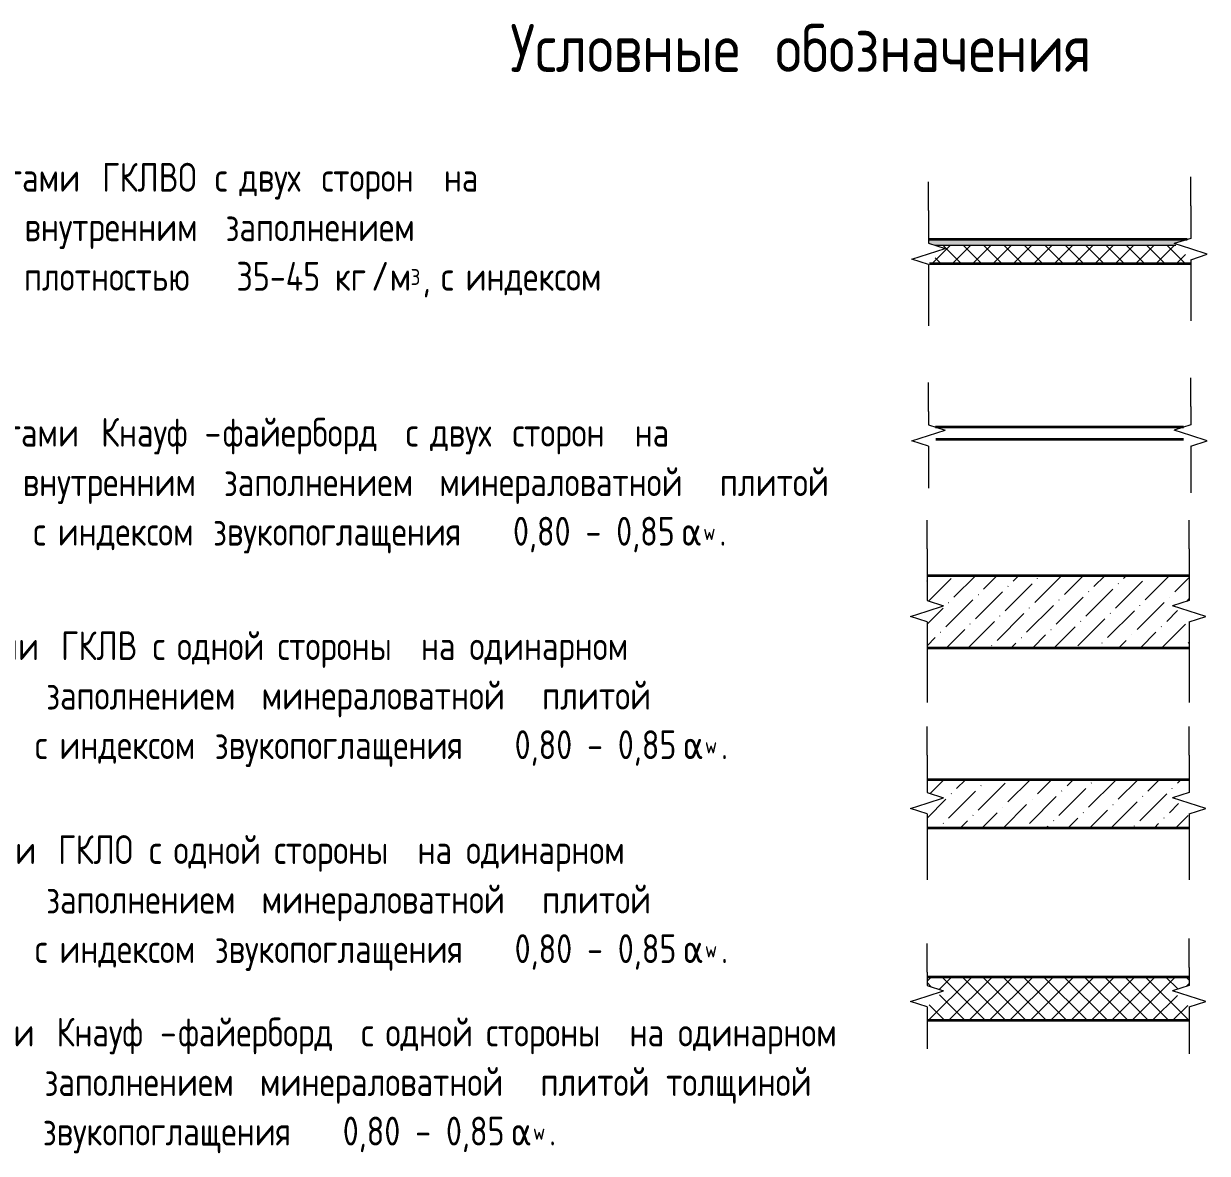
# Model space of a CAD drawing. Header units: millimetres. Extents: x -60946 to 138510, y -262288 to 24501.
# Drawn here: x 76720 to 81654, y -94859 to -90151 of the extents above; entities that cross this region are included whole.
import ezdxf

# ---------------------------------------------------------------- set-up
doc = ezdxf.new("R2010")
doc.units = ezdxf.units.MM
for name, color, linetype, lineweight in [('Аннотация', 7, 'Continuous', 20), ('Стены разрез', 7, 'Continuous', 35), ('Стены штриховка', 7, 'Continuous', 9), ('Узлы', 7, 'Continuous', 18)]:
    doc.layers.add(name, color=color, linetype=linetype, lineweight=lineweight)
doc.styles.add('GOST Common_3', font='', dxfattribs={"width": 0.9, "height": 200})
doc.styles.add('GOST Common_5', font='', dxfattribs={"width": 0.85, "height": 250})
doc.styles.add('GOST Common_6', font='', dxfattribs={"width": 0.9, "height": 140})
doc.styles.add('GOST Common_7', font='', dxfattribs={"width": 0.9, "height": 120})
doc.styles.get('GOST Common_3').set_extended_font_data('GOST Common')
doc.styles.get('GOST Common_5').set_extended_font_data('GOST Common')
doc.styles.get('GOST Common_6').set_extended_font_data('GOST Common')
doc.styles.get('GOST Common_7').set_extended_font_data('GOST Common')
pattern_1 = [(45, (0, 0), (-42.4264, 42.4264), []), (135, (0, 0), (-42.4264, -42.4264), [])]
pattern_2 = [(45, (0, 0), (33.67596, 123.47852), [158.75, -31.75, 1.341, -30.409])]

# ---------------------------------------------------------------- blocks, each defined once
blk = doc.blocks.new('Family - ___-2739931-УО кладочный 2-3 эт')
at = {"layer": 'Стены разрез'}
for p, q in [((10376.7, 6117), (9342.9, 6117)), ((9343.9, 6067), (10375.6, 6067))]:
    blk.add_line(p, q, dxfattribs=at)
blk = doc.blocks.new('Family - ___-2739956-УО кладочный 2-3 эт')
at = {"layer": 'Стены разрез', "lineweight": 20, "true_color": 0x808040}
blk.add_hatch(color=57, dxfattribs=at).paths.add_polyline_path([(9419.4, 6874.1), (10344.7, 6874.1), (10337, 6881.6), (10392.1, 6899.1), (9313.3, 6899.1), (9313.3, 6883.6), (9343.2, 6874.1), (9382.6, 6874.1)])
at = {"layer": 'Стены разрез', "lineweight": 9, "true_color": 0x808040}
h = blk.add_hatch(dxfattribs=at)
h.set_pattern_fill('FP_10', color=57, style=0, pattern_type=2)
h.set_pattern_definition(pattern_1)
h.paths.add_polyline_path([(9318, 6799.1), (10406.3, 6799.1), (10406.3, 6814.6), (10344.7, 6874.1), (9343.2, 6874.1), (9382.6, 6861.6), (9336.6, 6817.1)])
at = {"layer": 'Стены разрез'}
for p, q in [((10392.1, 6899.1), (9313.3, 6899.1)), ((9318, 6799.1), (10406.3, 6799.1))]:
    blk.add_line(p, q, dxfattribs=at)
at = {"layer": 'Стены штриховка'}
blk.add_line((10344.7, 6874.1), (9343.2, 6874.1), dxfattribs=at)
blk = doc.blocks.new('Family - ___-2739996-УО кладочный 2-3 эт')
at = {"layer": 'Стены разрез', "lineweight": 9}
h = blk.add_hatch(dxfattribs=at)
h.set_pattern_fill('FP_12', color=256, style=0, pattern_type=2)
h.set_pattern_definition(pattern_2)
h.paths.add_polyline_path([(9307.3, 5197.1), (10400.3, 5197.1), (10400.3, 5304.5), (10331, 5371.6), (10400.3, 5393.6), (10400.3, 5497.1), (9307.3, 5497.1), (9307.3, 5393.6), (9376.6, 5371.6), (9307.3, 5304.5)])
at = {"layer": 'Стены разрез'}
for p, q in [((10400.3, 5497.1), (9307.3, 5497.1)), ((9307.3, 5197.1), (10400.3, 5197.1))]:
    blk.add_line(p, q, dxfattribs=at)
blk = doc.blocks.new('Family - ___-2740001-УО кладочный 2-3 эт')
at = {"layer": 'Стены разрез', "lineweight": 9}
h = blk.add_hatch(dxfattribs=at)
h.set_pattern_fill('FP_12', color=256, style=0, pattern_type=2)
h.set_pattern_definition(pattern_2)
h.paths.add_polyline_path([(10400.3, 4447.1), (10400.3, 4504.5), (10331, 4571.6), (10400.3, 4593.6), (10400.3, 4647.1), (9307.3, 4647.1), (9307.3, 4593.6), (9376.6, 4571.6), (9307.3, 4504.5), (9307.3, 4447.1), (10331, 4447.1)])
at = {"layer": 'Стены разрез'}
for p, q in [((10400.3, 4647.1), (9307.3, 4647.1)), ((9307.3, 4447.1), (10400.3, 4447.1))]:
    blk.add_line(p, q, dxfattribs=at)
blk = doc.blocks.new('Family - ___-2740003-УО кладочный 2-3 эт')
at = {"layer": 'Стены разрез', "lineweight": 9}
h = blk.add_hatch(dxfattribs=at)
h.set_pattern_fill('FP_10', color=256, style=0, pattern_type=2)
h.set_pattern_definition(pattern_1)
h.paths.add_polyline_path([(10400.3, 3644.4), (10400.3, 3699.9), (10331, 3767), (10400.3, 3789), (10400.3, 3824.4), (9307.3, 3824.4), (9307.3, 3789), (9376.6, 3767), (9307.3, 3699.9), (9307.3, 3644.4), (10331, 3644.4)])
at = {"layer": 'Стены разрез'}
for p, q in [((10400.3, 3824.4), (9307.3, 3824.4)), ((9307.3, 3644.4), (10400.3, 3644.4))]:
    blk.add_line(p, q, dxfattribs=at)
blk = doc.blocks.new('ADSK_Обрыв_Линия1 - По умолчанию-2621347-УО кладочный 2-3 эт')
at = {"layer": 'Узлы', "lineweight": 20}
for p, q in [((10406.3, 6202.4), (10406.3, 6126.4)), ((10406.3, 6037.3), (10406.3, 5962.4))]:
    blk.add_line(p, q, dxfattribs=at)
blk = doc.blocks.new('ADSK_Обрыв_Линия1 - По умолчанию-2621349-УО кладочный 2-3 эт')
at = {"layer": 'Узлы', "lineweight": 20}
for p, q in [((9313.3, 6182.4), (9313.3, 6126.4)), ((9313.3, 6037.3), (9313.3, 5982.4))]:
    blk.add_line(p, q, dxfattribs=at)
blk = doc.blocks.new('ADSK_Обрыв_Линия1 - По умолчанию-2621351-УО кладочный 2-3 эт')
at = {"layer": 'Узлы', "lineweight": 20}
for p, q in [((10406.3, 7039.6), (10406.3, 6903.6)), ((10406.3, 6814.6), (10406.3, 6679.6))]:
    blk.add_line(p, q, dxfattribs=at)
blk = doc.blocks.new('ADSK_Обрыв_Линия1 - По умолчанию-2621353-УО кладочный 2-3 эт')
at = {"layer": 'Узлы', "lineweight": 20}
for p, q in [((9313.3, 7019.6), (9313.3, 6883.6)), ((9313.3, 6794.6), (9313.3, 6659.6))]:
    blk.add_line(p, q, dxfattribs=at)
blk = doc.blocks.new('ADSK_Обрыв_Линия1 - По умолчанию-2621355-УО кладочный 2-3 эт')
at = {"layer": 'Узлы', "lineweight": 20}
for p, q in [((10400.3, 5609.6), (10400.3, 5393.6)), ((10400.3, 5304.5), (10400.3, 5089.6))]:
    blk.add_line(p, q, dxfattribs=at)
blk = doc.blocks.new('ADSK_Обрыв_Линия1 - По умолчанию-2621357-УО кладочный 2-3 эт')
at = {"layer": 'Узлы', "lineweight": 20}
for p, q in [((9307.3, 5609.6), (9307.3, 5393.6)), ((9307.3, 5304.5), (9307.3, 5089.6))]:
    blk.add_line(p, q, dxfattribs=at)
blk = doc.blocks.new('ADSK_Обрыв_Линия1 - По умолчанию-2621359-УО кладочный 2-3 эт')
at = {"layer": 'Узлы', "lineweight": 20}
for p, q in [((10400.3, 4749.6), (10400.3, 4593.6)), ((10400.3, 4504.5), (10400.3, 4349.6))]:
    blk.add_line(p, q, dxfattribs=at)
blk = doc.blocks.new('ADSK_Обрыв_Линия1 - По умолчанию-2621361-УО кладочный 2-3 эт')
at = {"layer": 'Узлы', "lineweight": 20}
for p, q in [((9307.3, 4749.6), (9307.3, 4593.6)), ((9307.3, 4504.5), (9307.3, 4349.6))]:
    blk.add_line(p, q, dxfattribs=at)

msp = doc.modelspace()

# ---------------------------------------------------------------- linework, layer by layer
at = {"layer": 'Аннотация'}
for p, q in [((80491.7451, -90929.3971), (80491.7451, -90809.3971)), ((81584.7251, -90909.3971), (81584.7251, -90789.3971)), ((80491.7451, -91065.3971), (80561.0272, -91087.3971)), ((80491.7451, -91065.3971), (80561.0272, -91087.3971)), ((81584.7251, -91045.3971), (81515.4431, -91067.3971)), ((81584.7251, -91045.3971), (81515.4431, -91067.3971)), ((81584.7251, -91089.3971), (81515.4431, -91067.3971)), ((80422.425, -91131.9206), (80491.7451, -91109.3971)), ((80422.425, -91131.9206), (80491.7451, -91109.3971)), ((80491.7451, -91109.3971), (80561.0272, -91087.3971)), ((81654.0452, -91111.9206), (81584.7251, -91089.3971)), ((81654.0452, -91111.9206), (81584.7251, -91089.3971)), ((81584.7251, -91134.4441), (81654.0452, -91111.9206)), ((81584.7251, -91134.4441), (81654.0452, -91111.9206)), ((80491.7451, -91154.4441), (80422.425, -91131.9206)), ((80491.7451, -91154.4441), (80422.425, -91131.9206)), ((81584.7251, -91269.3971), (81584.7251, -91389.3971)), ((80491.7451, -91289.3971), (80491.7451, -91409.3971)), ((80491.7451, -91766.6412), (80491.7451, -91646.6412)), ((81584.7251, -91746.6412), (81584.7251, -91626.6412)), ((80491.7451, -91822.6412), (80561.0272, -91844.6412)), ((80491.7451, -91822.6412), (80561.0272, -91844.6412)), ((80491.7451, -91866.6412), (80561.0272, -91844.6412)), ((81584.7251, -91822.6412), (81515.4431, -91844.6412)), ((81584.7251, -91822.6412), (81515.4431, -91844.6412)), ((81584.7251, -91866.6412), (81515.4431, -91844.6412)), ((80422.425, -91889.1647), (80491.7451, -91866.6412)), ((80422.425, -91889.1647), (80491.7451, -91866.6412)), ((80491.7451, -91911.6882), (80422.425, -91889.1647)), ((80491.7451, -91911.6882), (80422.425, -91889.1647)), ((81654.0452, -91889.1647), (81584.7251, -91866.6412)), ((81654.0452, -91889.1647), (81584.7251, -91866.6412)), ((81584.7251, -91911.6882), (81654.0452, -91889.1647)), ((81584.7251, -91911.6882), (81654.0452, -91889.1647)), ((80491.7451, -91966.6412), (80491.7451, -92086.6412)), ((81584.7251, -91986.6412), (81584.7251, -92106.6412)), ((80485.7319, -92339.4502), (80485.7319, -92219.4502)), ((81578.7119, -92339.4502), (81578.7119, -92219.4502)), ((80485.7319, -92555.4502), (80555.0139, -92577.4502)), ((80485.7319, -92555.4502), (80555.0139, -92577.4502)), ((81578.7119, -92555.4502), (81509.4298, -92577.4502)), ((81578.7119, -92555.4502), (81509.4298, -92577.4502)), ((80416.4118, -92621.9737), (80485.7319, -92599.4502)), ((80416.4118, -92621.9737), (80485.7319, -92599.4502)), ((80485.7319, -92599.4502), (80555.0139, -92577.4502)), ((81578.7119, -92599.4502), (81509.4298, -92577.4502)), ((81648.032, -92621.9737), (81578.7119, -92599.4502)), ((81648.032, -92621.9737), (81578.7119, -92599.4502)), ((80485.7319, -92644.4971), (80416.4118, -92621.9737)), ((80485.7319, -92644.4971), (80416.4118, -92621.9737)), ((81578.7119, -92644.4971), (81648.032, -92621.9737)), ((81578.7119, -92644.4971), (81648.032, -92621.9737)), ((80485.7319, -92859.4502), (80485.7319, -92979.4502)), ((81578.7119, -92859.4502), (81578.7119, -92979.4502)), ((80485.7319, -93199.4502), (80485.7319, -93079.4502)), ((81578.7119, -93199.4502), (81578.7119, -93079.4502)), ((80485.7319, -93355.4502), (80555.0139, -93377.4502)), ((80485.7319, -93355.4502), (80555.0139, -93377.4502)), ((80485.7319, -93399.4502), (80555.0139, -93377.4502)), ((81578.7119, -93355.4502), (81509.4298, -93377.4502)), ((81578.7119, -93355.4502), (81509.4298, -93377.4502)), ((81578.7119, -93399.4502), (81509.4298, -93377.4502)), ((80416.4118, -93421.9737), (80485.7319, -93399.4502)), ((80416.4118, -93421.9737), (80485.7319, -93399.4502)), ((80485.7319, -93444.4971), (80416.4118, -93421.9737)), ((80485.7319, -93444.4971), (80416.4118, -93421.9737)), ((81648.032, -93421.9737), (81578.7119, -93399.4502)), ((81648.032, -93421.9737), (81578.7119, -93399.4502)), ((81578.7119, -93444.4971), (81648.032, -93421.9737)), ((81578.7119, -93444.4971), (81648.032, -93421.9737)), ((80485.7319, -93599.4502), (80485.7319, -93719.4502)), ((81578.7119, -93599.4502), (81578.7119, -93719.4502)), ((80485.7319, -94104.0792), (80485.7319, -93984.0792)), ((81578.7119, -94084.0792), (81578.7119, -93964.0792)), ((80485.7319, -94160.0792), (80555.0139, -94182.0792)), ((80485.7319, -94160.0792), (80555.0139, -94182.0792)), ((80485.7319, -94204.0792), (80555.0139, -94182.0792)), ((81578.7119, -94160.0792), (81509.4298, -94182.0792)), ((81578.7119, -94160.0792), (81509.4298, -94182.0792)), ((81578.7119, -94204.0792), (81509.4298, -94182.0792)), ((80416.4118, -94226.6027), (80485.7319, -94204.0792)), ((80416.4118, -94226.6027), (80485.7319, -94204.0792)), ((80485.7319, -94249.1261), (80416.4118, -94226.6027)), ((80485.7319, -94249.1261), (80416.4118, -94226.6027)), ((81648.032, -94226.6027), (81578.7119, -94204.0792)), ((81648.032, -94226.6027), (81578.7119, -94204.0792)), ((81578.7119, -94249.1261), (81648.032, -94226.6027)), ((81578.7119, -94249.1261), (81648.032, -94226.6027)), ((80485.7319, -94304.0792), (80485.7319, -94424.0792)), ((81578.7119, -94324.0792), (81578.7119, -94444.0792))]:
    msp.add_line(p, q, dxfattribs=at)

# ---------------------------------------------------------------- block references
at = {"lineweight": 20}
for name in ['Family - ___-2739956-УО кладочный 2-3 эт', 'Family - ___-2739931-УО кладочный 2-3 эт', 'Family - ___-2739996-УО кладочный 2-3 эт', 'Family - ___-2740001-УО кладочный 2-3 эт', 'Family - ___-2740003-УО кладочный 2-3 эт']:
    msp.add_blockref(name, (71178.4609, -97949.0355), dxfattribs=at)
at = {"layer": 'Узлы', "lineweight": 20}
for name, p in [('ADSK_Обрыв_Линия1 - По умолчанию-2621351-УО кладочный 2-3 эт', (71178.4609, -97949.0355)), ('ADSK_Обрыв_Линия1 - По умолчанию-2621353-УО кладочный 2-3 эт', (71178.4609, -97949.0355)), ('ADSK_Обрыв_Линия1 - По умолчанию-2621349-УО кладочный 2-3 эт', (71178.4609, -97949.0355)), ('ADSK_Обрыв_Линия1 - По умолчанию-2621347-УО кладочный 2-3 эт', (71178.4609, -97949.0355)), ('ADSK_Обрыв_Линия1 - По умолчанию-2621357-УО кладочный 2-3 эт', (71178.4609, -97949.0355)), ('ADSK_Обрыв_Линия1 - По умолчанию-2621355-УО кладочный 2-3 эт', (71178.4609, -97949.0355)), ('ADSK_Обрыв_Линия1 - По умолчанию-2621361-УО кладочный 2-3 эт', (71178.4609, -97949.0355)), ('ADSK_Обрыв_Линия1 - По умолчанию-2621359-УО кладочный 2-3 эт', (71178.4609, -97949.0355)), ('ADSK_Обрыв_Линия1 - По умолчанию-2621347-УО кладочный 2-3 эт', (71172.4477, -100286.4735)), ('ADSK_Обрыв_Линия1 - По умолчанию-2621349-УО кладочный 2-3 эт', (71172.4477, -100286.4735))]:
    msp.add_blockref(name, p, dxfattribs=at)

# ---------------------------------------------------------------- texts
at = {"layer": 'Аннотация', "lineweight": 9, "attachment_point": 1}
for s, insert, char_height, width, style in [('Условные', (78747.884, -90151.9069), 200, 1264.10085, 'GOST Common_3'), ('обозначения', (79852.784, -90151.9069), 200, 1722.986775, 'GOST Common_3'), ('ГКЛВО', (77047.5422, -90730.85), 120, 522.379575, 'GOST Common_5'), ('листами', (76435.5609, -90730.85), 120, 695.544075, 'GOST Common_5'), ('\\fGOST Common|b0|i0|c204|p34|;\\W.9;с', (77516.6484, -90730.85), 120, 77.924025, 'GOST Common_5'), ('двух', (77619.0422, -90730.85), 120, 369.4176, 'GOST Common_5'), ('сторон', (77961.9422, -90730.85), 120, 571.44285, 'GOST Common_5'), ('на', (78471.5297, -90730.85), 120, 199.139175, 'GOST Common_5'), ('внутренним', (76723.6922, -90937.225), 120, 969.7212, 'GOST Common_5'), ('заполнением', (77561.8922, -90937.225), 120, 1041.873075, 'GOST Common_5'), (' 35-45 ', (77545.2234, -91143.6), 120, 571.44285, 'GOST Common_5'), ('\\fGOST Common|b0|i0|c204|p34|;\\W.9;/', (78169.1109, -91143.6), 120, 92.3544, 'GOST Common_5'), ('\\fGOST Common|b0|i0|c204|p34|;\\W.9;3', (78333.4172, -91173.3634), 66.601161, 60.607575, 'GOST Common_6'), ('плотностью', (76721.3109, -91143.6), 120, 998.58195, 'GOST Common_5'), ('кг', (78016.7109, -91143.6), 120, 184.7088, 'GOST Common_5'), ('\\fGOST Common|b0|i0|c204|p34|;\\W.9;м', (78245.3109, -91143.6), 120, 106.784775, 'GOST Common_5'), ('\\fGOST Common|b0|i0|c204|p34|;\\W.9;с', (78459.6234, -91143.6), 120, 77.924025, 'GOST Common_5'), ('индексом', (78562.0172, -91143.6), 120, 738.8352, 'GOST Common_5'), (', ', (78383.4234, -91143.6), 120, 92.3544, 'GOST Common_5'), ('Кнауф', (77043.0356, -91793.569), 120, 522.379575, 'GOST Common_5'), ('файерборд', (77550.2419, -91793.569), 120, 877.3668, 'GOST Common_5'), ('листами', (76431.0544, -91793.569), 120, 695.544075, 'GOST Common_5'), ('\\fGOST Common|b0|i0|c204|p34|;\\W.9;-', (77474.0419, -91793.569), 120, 92.3544, 'GOST Common_5'), ('\\fGOST Common|b0|i0|c204|p34|;\\W.9;с', (78312.2419, -91793.569), 120, 77.924025, 'GOST Common_5'), ('двух', (78414.6356, -91793.569), 120, 369.4176, 'GOST Common_5'), ('сторон', (78757.5356, -91793.569), 120, 571.44285, 'GOST Common_5'), ('на', (79267.1231, -91793.569), 120, 199.139175, 'GOST Common_5'), ('минераловатной', (78452.7356, -91999.944), 120, 1370.885625, 'GOST Common_5'), ('плитой', (79621.9294, -91999.944), 120, 588.7593, 'GOST Common_5'), ('внутренним', (76716.8044, -91999.944), 120, 969.7212, 'GOST Common_5'), ('заполнением', (77555.0044, -91999.944), 120, 1041.873075, 'GOST Common_5'), (' 0,80 - 0,85 ', (78698.0044, -92206.319), 120, 923.544, 'GOST Common_5'), ('\\fGOST Common|b0|i0|c204|p34|;\\W.9;с', (76759.6669, -92206.319), 120, 77.924025, 'GOST Common_5'), ('индексом', (76862.0606, -92206.319), 120, 738.8352, 'GOST Common_5'), ('звукопоглащения', (77509.7606, -92206.319), 120, 1440.151425, 'GOST Common_5'), ('α', (79460.0044, -92206.319), 120, 112.556925, 'GOST Common_7'), ('\\fGOST Common|b0|i0|c204|p34|;\\W.9;w', (79552.8731, -92236.0825), 66.601161, 80.8101, 'GOST Common_6'), ('\\fGOST Common|b0|i0|c204|p34|;\\W.9;.', (79619.5481, -92206.319), 120, 40.40505, 'GOST Common_5'), ('ГКЛВ', (76876.0922, -92683.3286), 120, 415.5948, 'GOST Common_5'), ('одной', (77359.4859, -92683.3286), 120, 461.772, 'GOST Common_5'), ('листами', (76264.1109, -92683.3286), 120, 695.544075, 'GOST Common_5'), ('\\fGOST Common|b0|i0|c204|p34|;\\W.9;с', (77257.0922, -92683.3286), 120, 77.924025, 'GOST Common_5'), ('стороны', (77778.5859, -92683.3286), 120, 678.227625, 'GOST Common_5'), ('на', (78376.2797, -92683.3286), 120, 199.139175, 'GOST Common_5'), ('одинарном', (78578.6859, -92683.3286), 120, 860.05035, 'GOST Common_5'), ('минераловатной', (77711.9109, -92889.7036), 120, 1370.885625, 'GOST Common_5'), ('плитой', (78881.1047, -92889.7036), 120, 588.7593, 'GOST Common_5'), ('заполнением', (76814.1797, -92889.7036), 120, 1041.873075, 'GOST Common_5'), (' 0,80 - 0,85 ', (78704.8922, -93096.0786), 120, 923.544, 'GOST Common_5'), ('\\fGOST Common|b0|i0|c204|p34|;\\W.9;с', (76766.5547, -93096.0786), 120, 77.924025, 'GOST Common_5'), ('индексом', (76868.9484, -93096.0786), 120, 738.8352, 'GOST Common_5'), ('звукопоглащения', (77516.6484, -93096.0786), 120, 1440.151425, 'GOST Common_5'), ('α', (79466.8922, -93096.0786), 120, 112.556925, 'GOST Common_7'), ('\\fGOST Common|b0|i0|c204|p34|;\\W.9;w', (79559.7609, -93125.842), 66.601161, 80.8101, 'GOST Common_6'), ('\\fGOST Common|b0|i0|c204|p34|;\\W.9;.', (79626.4359, -93096.0786), 120, 40.40505, 'GOST Common_5'), ('ГКЛО', (76864.1859, -93533.3286), 120, 412.708725, 'GOST Common_5'), ('одной', (77345.1984, -93533.3286), 120, 461.772, 'GOST Common_5'), ('листами', (76252.2047, -93533.3286), 120, 695.544075, 'GOST Common_5'), ('\\fGOST Common|b0|i0|c204|p34|;\\W.9;с', (77242.8047, -93533.3286), 120, 77.924025, 'GOST Common_5'), ('стороны', (77764.2984, -93533.3286), 120, 678.227625, 'GOST Common_5'), ('на', (78361.9922, -93533.3286), 120, 199.139175, 'GOST Common_5'), ('одинарном', (78564.3984, -93533.3286), 120, 860.05035, 'GOST Common_5'), ('минераловатной', (77711.9109, -93739.7036), 120, 1370.885625, 'GOST Common_5'), ('плитой', (78881.1047, -93739.7036), 120, 588.7593, 'GOST Common_5'), ('заполнением', (76814.1797, -93739.7036), 120, 1041.873075, 'GOST Common_5'), ('\\fGOST Common|b0|i0|c204|p34|;\\W.9;с', (76766.5547, -93946.0786), 120, 77.924025, 'GOST Common_5'), ('индексом', (76868.9484, -93946.0786), 120, 738.8352, 'GOST Common_5'), ('звукопоглащения', (77516.6484, -93946.0786), 120, 1440.151425, 'GOST Common_5'), (' 0,80 - 0,85 ', (78704.8922, -93946.0786), 120, 923.544, 'GOST Common_5'), ('α', (79466.8922, -93946.0786), 120, 112.556925, 'GOST Common_7'), ('\\fGOST Common|b0|i0|c204|p34|;\\W.9;w', (79559.7609, -93975.842), 66.601161, 80.8101, 'GOST Common_6'), ('\\fGOST Common|b0|i0|c204|p34|;\\W.9;.', (79626.4359, -93946.0786), 120, 40.40505, 'GOST Common_5'), ('листами', (76245.3169, -94293.8439), 120, 695.544075, 'GOST Common_5'), ('Кнауф', (76857.2981, -94293.8439), 120, 522.379575, 'GOST Common_5'), ('файерборд', (77364.5044, -94293.8439), 120, 877.3668, 'GOST Common_5'), ('\\fGOST Common|b0|i0|c204|p34|;\\W.9;с', (78126.5044, -94293.8439), 120, 77.924025, 'GOST Common_5'), ('одной', (78228.8981, -94293.8439), 120, 461.772, 'GOST Common_5'), ('стороны', (78647.9981, -94293.8439), 120, 678.227625, 'GOST Common_5'), ('на', (79245.6919, -94293.8439), 120, 199.139175, 'GOST Common_5'), ('одинарном', (79448.0981, -94293.8439), 120, 860.05035, 'GOST Common_5'), ('\\fGOST Common|b0|i0|c204|p34|;\\W.9;-', (77288.3044, -94293.8439), 120, 92.3544, 'GOST Common_5'), ('заполнением', (76807.2919, -94500.2189), 120, 1041.873075, 'GOST Common_5'), ('минераловатной', (77705.0231, -94500.2189), 120, 1370.885625, 'GOST Common_5'), ('плитой', (78874.2169, -94500.2189), 120, 588.7593, 'GOST Common_5'), ('толщиной', (79398.0919, -94500.2189), 120, 813.87315, 'GOST Common_5'), ('звукопоглащения', (76800.1481, -94706.5939), 120, 1440.151425, 'GOST Common_5'), (' 0,80 - 0,85 ', (77988.3919, -94706.5939), 120, 923.544, 'GOST Common_5'), ('α', (78750.3919, -94706.5939), 120, 112.556925, 'GOST Common_7'), ('\\fGOST Common|b0|i0|c204|p34|;\\W.9;w', (78843.2606, -94736.3573), 66.601161, 80.8101, 'GOST Common_6'), ('\\fGOST Common|b0|i0|c204|p34|;\\W.9;.', (78909.9356, -94706.5939), 120, 40.40505, 'GOST Common_5')]:
    msp.add_mtext(s, dxfattribs=dict(at, insert=insert, char_height=char_height, width=width, style=style))

doc.saveas('drawing.dxf')
